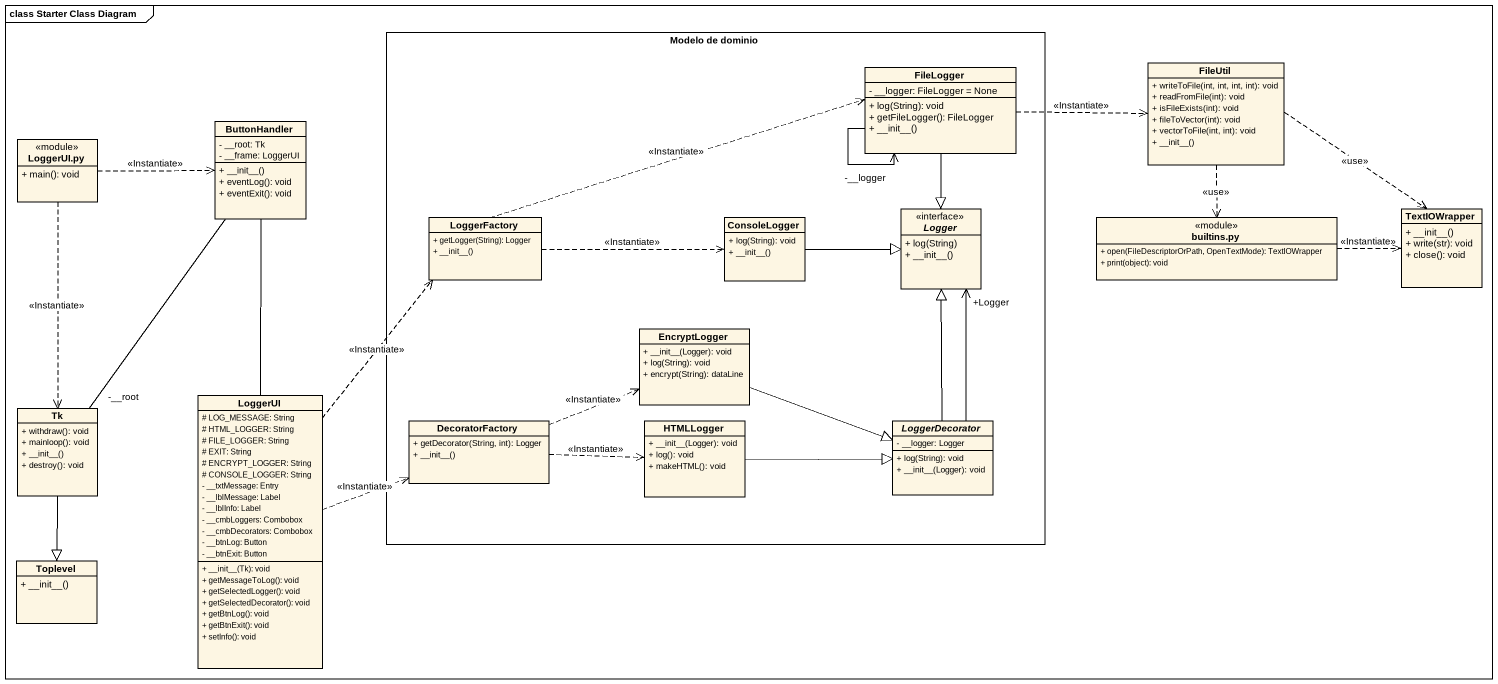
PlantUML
@startuml
mainframe class Starter Class Diagram
hide circle
hide empty members
skinparam classAttributeIconSize 0
rectangle "Modelo de dominio" as Modelo_de_dominio {
  class FileLogger {
    - __logger: FileLogger = None
    + log(String): void
    + getFileLogger(): FileLogger
    + ~__init~__()
  }
  class LoggerFactory {
    + getLogger(String): Logger
    + ~__init~__()
  }
  class ConsoleLogger {
    + log(String): void
    + ~__init~__()
  }
  interface Logger {
    + log(String)
    + ~__init~__()
  }
  class EncryptLogger {
    + ~__init~__(Logger): void
    + log(String): void
    + encrypt(String): dataLine
  }
  class DecoratorFactory {
    + getDecorator(String, int): Logger
    + ~__init~__()
  }
  class HTMLLogger {
    + ~__init~__(Logger): void
    + log(): void
    + makeHTML(): void
  }
  abstract class LoggerDecorator {
    - __logger: Logger
    + log(String): void
    + ~__init~__(Logger): void
  }
}
class FileUtil {
  + writeToFile(int, int, int, int): void
  + readFromFile(int): void
  + isFileExists(int): void
  + fileToVector(int): void
  + vectorToFile(int, int): void
  + ~__init~__()
}
class ButtonHandler {
  - __root: Tk
  - __frame: LoggerUI
  + ~__init~__()
  + eventLog(): void
  + eventExit(): void
}
class "LoggerUI.py" as LoggerUI_py <<module>> {
  + main(): void
}
class "builtins.py" as builtins_py <<module>> {
  + open(FileDescriptorOrPath, OpenTextMode): TextIOWrapper
  + print(object): void
}
class TextIOWrapper {
  + ~__init~__()
  + write(str): void
  + close(): void
}
class LoggerUI {
  # LOG_MESSAGE: String
  # HTML_LOGGER: String
  # FILE_LOGGER: String
  # EXIT: String
  # ENCRYPT_LOGGER: String
  # CONSOLE_LOGGER: String
  - __txtMessage: Entry
  - __lblMessage: Label
  - __lblInfo: Label
  - __cmbLoggers: Combobox
  - __cmbDecorators: Combobox
  - __btnLog: Button
  - __btnExit: Button
  + ~__init~__(Tk): void
  + getMessageToLog(): void
  + getSelectedLogger(): void
  + getSelectedDecorator(): void
  + getBtnLog(): void
  + getBtnExit(): void
  + setInfo(): void
}
class Tk {
  + withdraw(): void
  + mainloop(): void
  + ~__init~__()
  + destroy(): void
}
class Toplevel {
  + ~__init~__()
}
FileLogger --> "-__logger" FileLogger
FileLogger .right.> FileUtil : <<Instantiate>>
FileLogger --|> Logger
FileUtil ..> builtins_py : <<use>>
FileUtil .right.> TextIOWrapper : <<use>>
ButtonHandler -- LoggerUI
ButtonHandler -- "-__root" Tk
LoggerUI_py .right.> ButtonHandler : <<Instantiate>>
LoggerUI_py ..> Tk : <<Instantiate>>
LoggerFactory .right.> FileLogger : <<Instantiate>>
LoggerFactory .right.> ConsoleLogger : <<Instantiate>>
ConsoleLogger -right-|> Logger
builtins_py .right.> TextIOWrapper : <<Instantiate>>
EncryptLogger -right-|> LoggerDecorator
LoggerUI .up.> LoggerFactory : <<Instantiate>>
LoggerUI .right.> DecoratorFactory : <<Instantiate>>
Tk --|> Toplevel
DecoratorFactory .right.> EncryptLogger : <<Instantiate>>
DecoratorFactory .right.> HTMLLogger : <<Instantiate>>
HTMLLogger -right-|> LoggerDecorator
LoggerDecorator -up-> "+Logger" Logger
LoggerDecorator -up-|> Logger
@enduml
